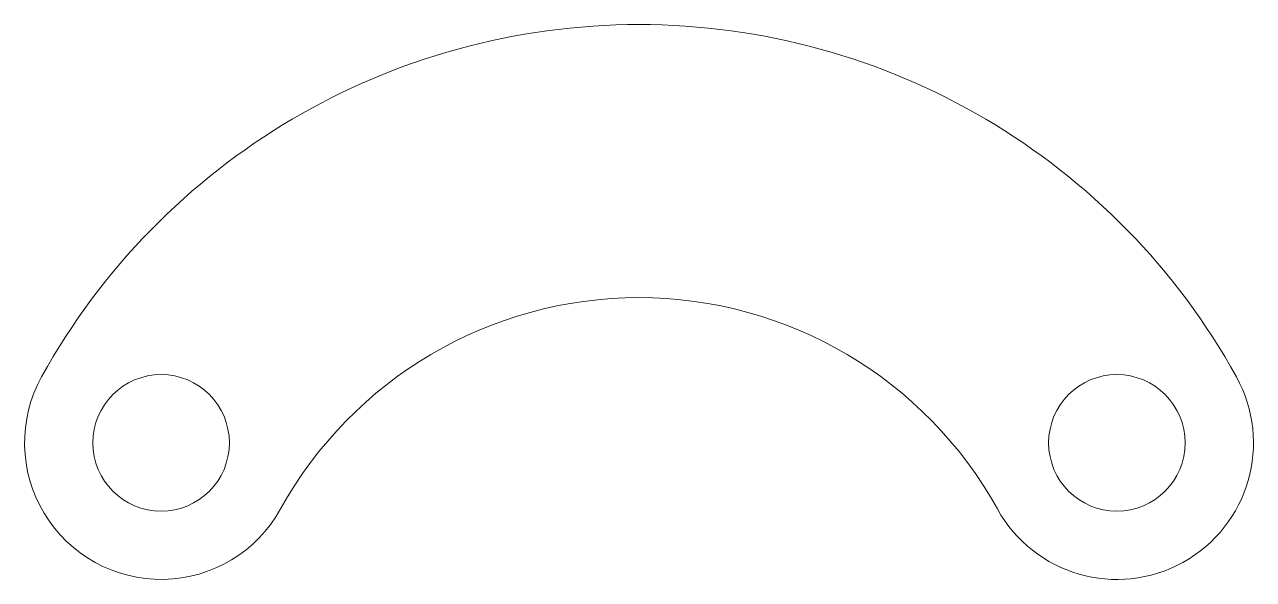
# Model space of a CAD drawing. Header units: millimetres. Extents: x -5 to 40, y -5 to 15.3.
import ezdxf

# ---------------------------------------------------------------- set-up
doc = ezdxf.new("R2010")
doc.units = ezdxf.units.MM

msp = doc.modelspace()

# ---------------------------------------------------------------- linework, layer by layer
at = {"color": 7, "linetype": 'Continuous', "lineweight": 15}
for centre in [(0, 0), (35, 0)]:
    msp.add_circle(centre, 2.5, dxfattribs=at)
for centre, radius, start, end in [((17.5, -9.682), 25, 28.955, 151.045), ((17.5, -9.682), 15, 28.955, 151.045), ((0, 0), 5, 151.045, 331.045), ((35, 0), 5, 208.955, 28.955)]:
    msp.add_arc(centre, radius, start, end, dxfattribs=at)

doc.saveas('drawing.dxf')
